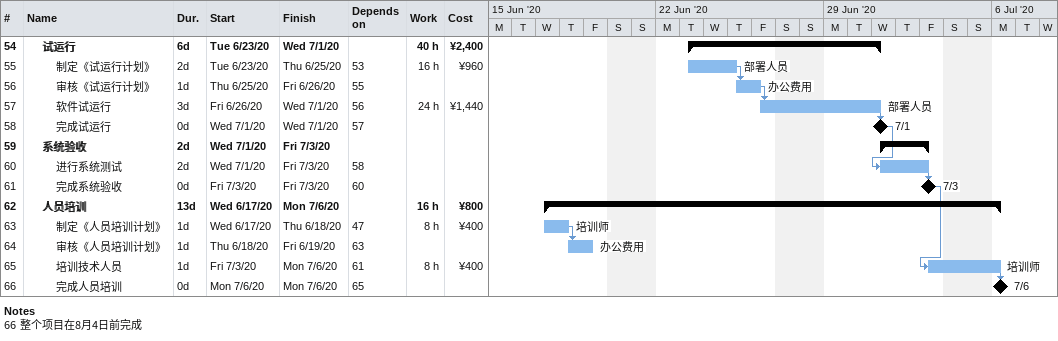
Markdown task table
| ID | Level | Task | Duration | Start | Finish | Predecessors | Resources | Work (h) | Cost (¥) |
|---|---|---|---|---|---|---|---|---|---|
| 54 | 2 | **试运行** | 6d | 2020-06-23 | 2020-07-01 |  |  | 40 | 2400 |
| 55 | 3 | 制定《试运行计划》 | 2d | 2020-06-23 | 2020-06-25 | 53 | 部署人员 | 16 | 960 |
| 56 | 3 | 审核《试运行计划》 | 1d | 2020-06-25 | 2020-06-26 | 55 | 办公费用 |  |  |
| 57 | 3 | 软件试运行 | 3d | 2020-06-26 | 2020-07-01 | 56 | 部署人员 | 24 | 1440 |
| 58 | 3 | 完成试运行 | 0d | 2020-07-01 | 2020-07-01 | 57 |  |  |  |
| 59 | 2 | **系统验收** | 2d | 2020-07-01 | 2020-07-03 |  |  |  |  |
| 60 | 3 | 进行系统测试 | 2d | 2020-07-01 | 2020-07-03 | 58 |  |  |  |
| 61 | 3 | 完成系统验收 | 0d | 2020-07-03 | 2020-07-03 | 60 |  |  |  |
| 62 | 2 | **人员培训** | 13d | 2020-06-17 | 2020-07-06 |  |  | 16 | 800 |
| 63 | 3 | 制定《人员培训计划》 | 1d | 2020-06-17 | 2020-06-18 | 47 | 培训师 | 8 | 400 |
| 64 | 3 | 审核《人员培训计划》 | 1d | 2020-06-18 | 2020-06-19 | 63 | 办公费用 |  |  |
| 65 | 3 | 培训技术人员 | 1d | 2020-07-03 | 2020-07-06 | 61 | 培训师 | 8 | 400 |
| 66 | 3 | 完成人员培训 | 0d | 2020-07-06 | 2020-07-06 | 65 |  |  |  |

Notes
- 66: 整个项目在8月4日前完成
